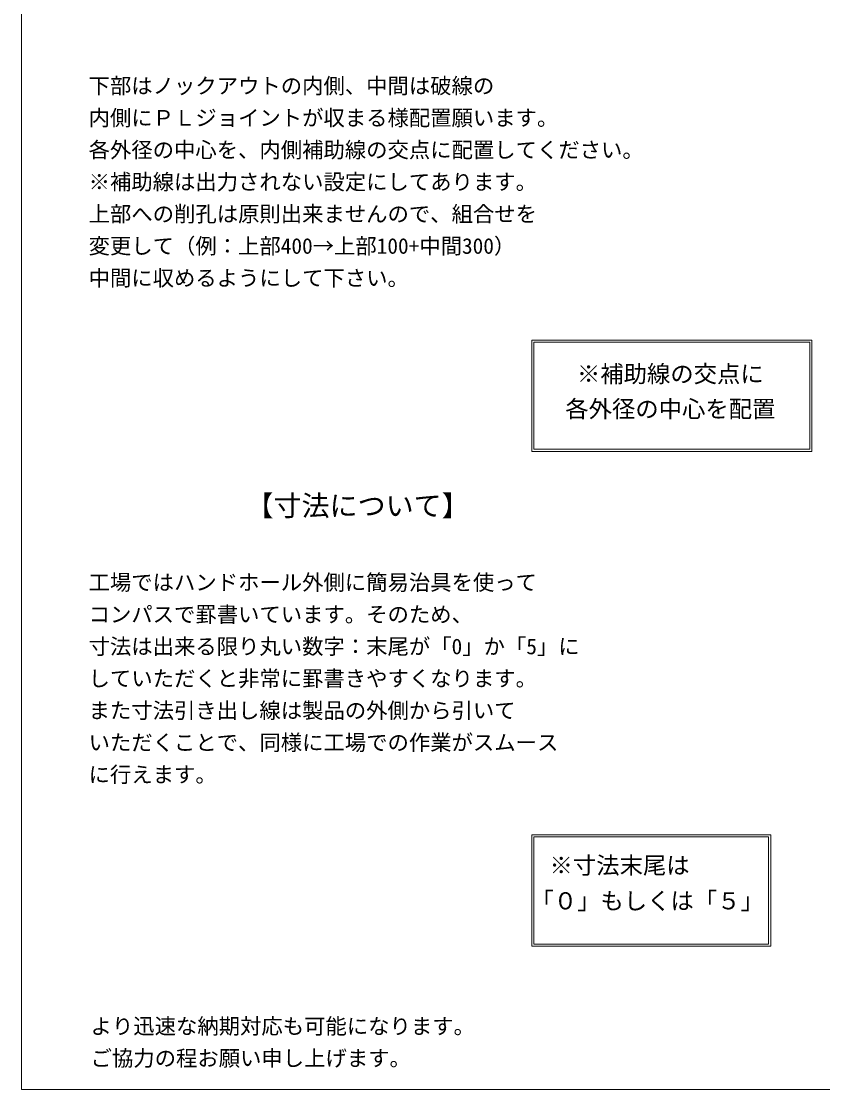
# Model space of a CAD drawing. Units: millimetres, scale not verified. Extents: x -4890 to 4890, y -2297 to 2297.
# Drawn here: x -4890 to -2944, y -1978 to 615 of the extents above; entities that cross this region are included whole.
import ezdxf
from ezdxf.enums import TextEntityAlignment as Align

# ---------------------------------------------------------------- set-up
doc = ezdxf.new("R2010")
doc.units = ezdxf.units.MM
doc.header["$LTSCALE"] = 10
for name, color, linetype, lineweight in [('0-2_waku', 7, 'Continuous', 18), ('0-9_uchigawa', 6, 'Continuous', 18), ('0-E_文字１', 7, 'Continuous', 18)]:
    doc.layers.add(name, color=color, linetype=linetype, lineweight=lineweight)
doc.styles.add('ＭＳ ゴシック', font='')
doc.styles.get('ＭＳ ゴシック').set_extended_font_data('MS Gothic')

msp = doc.modelspace()

# ---------------------------------------------------------------- linework, layer by layer
at = {"layer": '0-2_waku'}
for p, q in [((-4889.68, 2296.99), (-4889.68, -1978.01)), ((-4889.68, -1978.01), (-1829.68, -1978.01)), ((-4889.68, -1978.01), (-1829.68, -1978.01)), ((-4889.68, -1978.01), (-1829.68, -1978.01)), ((-4889.68, -1978.01), (-1829.68, -1978.01))]:
    msp.add_line(p, q, dxfattribs=at)
at = {"layer": '0-9_uchigawa'}
for p, q in [((-3650.15, -428.49), (-3650.15, -158.49)), ((-3650.15, -158.49), (-2970.15, -158.49)), ((-3645.15, -423.49), (-3645.15, -163.49)), ((-3645.15, -163.49), (-2975.15, -163.49)), ((-2975.15, -423.49), (-2975.15, -163.49)), ((-2970.15, -428.49), (-2970.15, -158.49)), ((-3650.15, -428.49), (-2970.15, -428.49)), ((-3645.15, -423.49), (-2975.15, -423.49)), ((-3650.15, -1359.71), (-3070.15, -1359.71)), ((-3650.15, -1629.71), (-3650.15, -1359.71)), ((-3645.15, -1364.71), (-3075.15, -1364.71)), ((-3645.15, -1624.71), (-3645.15, -1364.71)), ((-3075.15, -1624.71), (-3075.15, -1364.71)), ((-3070.15, -1629.71), (-3070.15, -1359.71)), ((-3650.15, -1629.71), (-3070.15, -1629.71)), ((-3645.15, -1624.71), (-3075.15, -1624.71))]:
    msp.add_line(p, q, dxfattribs=at)

# ---------------------------------------------------------------- texts
at = {"layer": '0-E_文字１', "style": 'ＭＳ ゴシック'}
for s, height, p in [('下部はノックアウトの内側、中間は破線の', 38.01, (-4726.38, 428.47)), ('内側にＰＬジョイントが収まる様配置願います。', 38.01, (-4726.38, 350.71)), ('各外径の中心を、内側補助線の交点に配置してください。', 38.01, (-4726.38, 272.95)), ('※補助線は出力されない設定にしてあります。', 38.01, (-4726.38, 195.19)), ('上部への削孔は原則出来ませんので、組合せを', 38.01, (-4726.38, 117.43)), ('変更して（例：上部400→上部100+中間300）', 38.01, (-4726.38, 39.67)), ('中間に収めるようにして下さい。', 38.01, (-4726.38, -38.09)), (' ※補助線の交点に', 41.57, (-3568.91, -273.72)), ('各外径の中心を配置', 41.57, (-3568.91, -358.77)), ('【寸法について】', 49.88, (-4345.34, -600.33)), ('工場ではハンドホール外側に簡易治具を使って', 38.01, (-4726.38, -776.96)), ('コンパスで罫書いています。そのため、', 38.01, (-4726.38, -854.72)), ('寸法は出来る限り丸い数字：末尾が「0」か「5」に', 38.01, (-4726.38, -932.48)), ('していただくと非常に罫書きやすくなります。', 38.01, (-4726.38, -1010.24)), ('また寸法引き出し線は製品の外側から引いて', 38.01, (-4726.38, -1088)), ('いただくことで、同様に工場での作業がスムース', 38.01, (-4726.38, -1165.76)), ('に行えます。', 38.01, (-4726.38, -1243.52)), ('※寸法末尾は', 41.57, (-3607.1, -1466.73)), ('「０」もしくは「５」', 41.57, (-3653.62, -1552.9)), ('より迅速な納期対応も可能になります。\u3000', 38.01, (-4721.54, -1854.42)), ('ご協力の程お願い申し上げます。', 38.01, (-4721.54, -1932.18))]:
    msp.add_text(s, height=height, dxfattribs=at).set_placement(p, align=Align.BOTTOM_LEFT)

doc.saveas('drawing.dxf')
